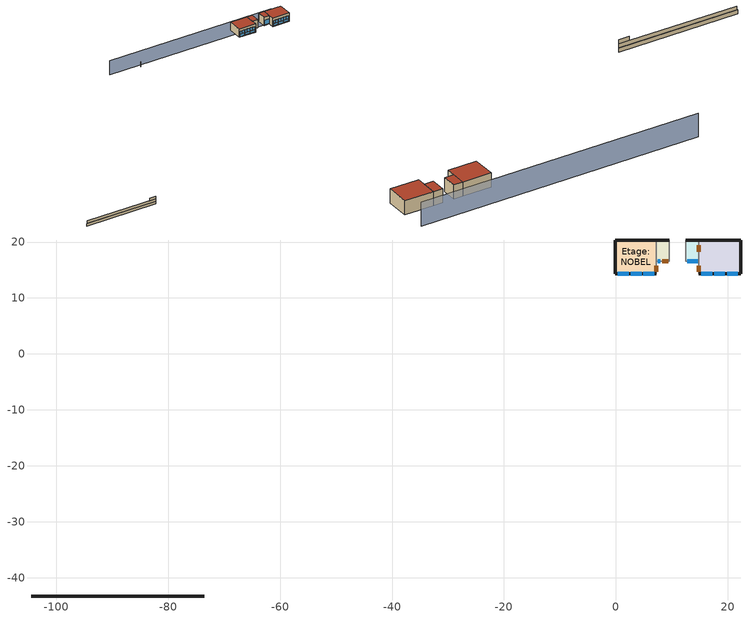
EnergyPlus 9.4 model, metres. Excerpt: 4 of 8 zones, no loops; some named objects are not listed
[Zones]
Etage:LOCALSERVEURS
 floor to RDC:HALLRDC (NR3 - Plancher - intermédiaire_Reversed_Rev): 14.88,16.6 12.53,16.6 12.53,17.96 14.88,17.96 z2.92
 floor to RDC:LOCALTECH (NR3 - Plancher - intermédiaire_Reversed_Rev): 14.88,17.96 12.53,17.96 12.53,20.36 14.88,20.36 z2.92
 wall outside (NR3 - Nord): 14.88,20.36 12.53,20.36 z2.92:6.53
 wall outside (LinearBridgingConstruction): -73.6,-43.29 -76.27,-43.29 z-15.5:-14.5
 wall to RDC:HALLRDC (NR3 - Cloisons interieures): 12.53,16.6 14.88,16.6 z2.92:6.53
 wall to RDC:HALLRDC (NR3 - Cloison interieur coupe feu): 12.53,20.36 12.53,16.6 z2.92:6.53
 wall to Etage:TURING (NR3 - Cloisons interieures): 14.88,16.6 14.88,20.36 z2.92:6.53
 window inside (NR3 - vitrage intern - 1001): 12.75,16.54 14.67,16.54 z3.33:5.2
 door inside (NR 3 - Portes): 14.88,18.3,3.1 14.88,19.45,3.1 14.88,19.45,5.24; 14.88,18.3,3.1 14.88,19.45,5.24 14.88,18.3,5.24
 roof outside (NR3 - toiture végétale): 12.53,16.6 14.88,16.6 14.88,20.36 12.53,20.36 z6.53
Etage:BUREAUETAGE
 floor to RDC:TESLA (NR3 - Plancher - intermédiaire_Reversed_Rev): 9.59,16.6 7.24,16.6 7.24,20.36 9.59,20.36 z2.92
 wall outside (NR3 - Nord): 9.59,20.36 7.24,20.36 z2.92:6.53
 wall to RDC:HALLRDC (NR3 - Cloisons interieures): 7.24,16.6 9.59,16.6 z2.92:6.53
 wall to RDC:HALLRDC (NR3 - Cloison interieur coupe feu): 9.59,16.6 9.59,20.36 z2.92:6.53
 wall to Etage:NOBEL (NR3 - Cloisons interieures): 7.24,20.36 7.24,16.6 z2.92:6.53
 window inside (NR3 - vitrage intern - 1001): 7.47,16.54 7.99,16.54 z4.13:5.2
 door inside (NR 3 - Portes_Rev): 8.28,16.6 9.43,16.6 z3.1:5.24
 roof outside (NR3 - toiture végétale): 7.24,16.6 9.59,16.6 9.59,20.36 7.24,20.36 z6.53
Etage:NOBEL
 floor to RDC:TESLA (NR3 - Plancher - intermédiaire_Reversed_Rev): 7.24,14.3 -0.07,14.3 -0.07,20.36 7.24,20.36 z2.92
 wall outside (NR3 - Nord): 7.24,20.36 -0.07,20.36 z2.92:6.53
 wall outside (NR3 - Mur EST et OUEST SUD): -0.07,20.36 -0.07,14.3 7.24,14.3 z2.92:6.53
 wall outside (LinearBridgingConstruction): -73.6,-43.29 -104.2,-43.29 z-16.6:-15.6
 wall to RDC:HALLRDC (NR3 - Cloisons interieures): 7.24,14.3 7.24,16.6 z2.92:6.53
 window (NR3 - Double vitrage feuilleté_Z-30 - 1004): 4.94,14.36 6.89,14.36 / 2.66,14.36 4.61,14.36 / 0.37,14.36 2.32,14.36 z3.14:4.06
 window (SGG PLT XN 4/16/4 - 1005): 5.96,14.36 6.89,14.36 / 4.94,14.36 5.88,14.36 / 3.67,14.36 4.61,14.36 / 2.66,14.36 3.59,14.36 / 1.39,14.36 2.32,14.36 / 0.37,14.36 1.31,14.36 z4.14:5.42
 door inside (NR 3 - Portes_Rev): 7.24,14.65 7.24,15.8 z3.1:5.24
 roof outside (NR3 - toiture végétale): -0.07,14.3 7.24,14.3 7.24,20.36 -0.07,20.36 z6.53
Etage:TURING
 floor to RDC:LUMIERE (NR3 - Plancher - intermédiaire_Reversed_Rev): 22.33,14.3 14.88,14.3 14.88,20.36 22.33,20.36 z2.92
 wall outside (NR3 - Nord): 22.33,20.36 14.88,20.36 z2.92:6.53
 wall outside (NR3 - Mur EST et OUEST SUD): 14.88,14.3 22.33,14.3 22.33,20.36 z2.92:6.53
 wall outside (LinearBridgingConstruction): -73.6,-43.29 -104.48,-43.29 z-17.7:-16.7
 wall to RDC:HALLRDC (NR3 - Cloisons interieures): 14.88,16.6 14.88,14.3 z2.92:6.53
 window (NR3 - Double vitrage feuilleté_Z-30 - 1004): 15.26,14.36 17.21,14.36 / 17.58,14.36 19.53,14.36 / 19.9,14.36 21.85,14.36 z3.14:4.06
 window (SGG PLT XN 4/16/4 - 1005): 20.91,14.36 21.85,14.36 / 19.9,14.36 20.83,14.36 / 18.59,14.36 19.53,14.36 / 17.58,14.36 18.51,14.36 / 16.28,14.36 17.21,14.36 / 15.26,14.36 16.19,14.36 z4.14:5.42
 door inside (NR 3 - Portes_Rev): 14.88,15.8 14.88,14.65 z3.1:5.24
 roof outside (NR3 - toiture végétale): 14.88,14.3 22.33,14.3 22.33,20.36 14.88,20.36 z6.53
shading: -53.06,21.68 18.94,21.68 z-0.31:5.69; -39.88,20.72 -39.88,20.52 z-0.31:1.69
[Building]
Building: North Axis {deg}=37; Terrain=Urban; Loads Convergence Tolerance Value {W}=0.04; Temperature Convergence Tolerance Value {deltaC}=0.4; Solar Distribution=FullExterior; Maximum Number of Warmup Days=25; Minimum Number of Warmup Days=6
[Site:Location]
NR3 (01-01:31-12)  (01-01:31-12): Latitude {deg}=48.9; Longitude {deg}=2.21; Time Zone {hr}=1; Elevation {m}=50
[SizingPeriod:DesignDay] Day of Month=15; Humidity Condition Type=WetBulb; Barometric Pressure {Pa}=100725.8; Rain Indicator=No; Snow Indicator=No
Name | Month | Day Type | Maximum Dry-Bulb Temperature {C} | Daily Dry-Bulb Temperature Range {deltaC} | Wetbulb or DewPoint at Maximum Dry-Bulb {C} | Wind Speed {m/s} | Wind Direction {deg} | Daylight Saving Time Indicator | Solar Model Indicator | Sky Clearness
Summer Design Day in NR3 (01-01:31-12) Juin | 6 | SummerDesignDay | 31.4 | 13.1 | 20.9 | 0 | 0 | Yes | ASHRAEClearSky | 0.98
Summer Design Day in NR3 (01-01:31-12) Juil | 7 | SummerDesignDay | 33.8 | 13.6 | 20.9 | 0 | 0 | Yes | ASHRAEClearSky | 0.98
Summer Design Day in NR3 (01-01:31-12) Aoû | 8 | SummerDesignDay | 35.9 | 14.2 | 21.6 | 0 | 0 | Yes | ASHRAEClearSky | 0.98
Summer Design Day in NR3 (01-01:31-12) Sep | 9 | SummerDesignDay | 28.8 | 12.4 | 19.1 | 0 | 0 | Yes | ASHRAEClearSky | 0.98
Winter Design Day in NR3 (01-01:31-12) | 1 | WinterDesignDay | -5.4 | 0 | -5.4 | 2.8 | 60 | No |  | 0
[Site:HeightVariation]
Wind Speed Profile Exponent=0.28; Wind Speed Profile Boundary Layer Thickness {m}=370; Air Temperature Gradient Coefficient {K/m}=0.0065
[Site:GroundTemperature:BuildingSurface]
18, 18, 18, 18, 18, 18, 18, 18, 18, 18, 18, 18
[Site:GroundTemperature:FCfactorMethod]
January Ground Temperature {C}=5.23; February Ground Temperature {C}=4.57; March Ground Temperature {C}=5.75; April Ground Temperature {C}=7.6; May Ground Temperature {C}=12.46; June Ground Temperature {C}=16.2; July Ground Temperature {C}=18.72; August Ground Temperature {C}=19.49; September Ground Temperature {C}=18.18; October Ground Temperature {C}=15.28; November Ground Temperature {C}=11.39; December Ground Temperature {C}=7.79
[Site:GroundTemperature:Shallow]
14, 14, 14, 14, 14, 14, 14, 14, 14, 14, 14, 14
[Site:GroundTemperature:Deep]
14, 14, 14, 14, 14, 14, 14, 14, 14, 14, 14, 14
[Site:GroundReflectance]
0.2, 0.2, 0.2, 0.2, 0.2, 0.2, 0.2, 0.2, 0.2, 0.2, 0.2, 0.2
[Site:GroundReflectance:SnowModifier]
2, 2
[Site:WaterMainsTemperature]
Calculation Method=Correlation; Annual Average Outdoor Air Temperature {C}=11.6; Maximum Difference In Monthly Average Outdoor Air Temperatures {deltaC}=20
[Material] Roughness=Rough
Name | Thickness {m} | Conductivity {W/m-K} | Density {kg/m3} | Specific Heat {J/kg-K} | Thermal Absorptance | Solar Absorptance | Visible Absorptance
Foam - polyurethane_.14 | 0.14 | 0.028 | 30 | 1470 | 0.9 | 0.6 | 0.6
Oriented strand board (OSB)_.012 | 0.012 | 0.13 | 650 | 1700 | 0.9 | 0.6 | 0.6
NR3 - NOVOPHEN Particleboard_.019 | 0.019 | 0.14 | 670 | 1700 | 0.9 | 0.6 | 0.6
NR3 - Couvertur en acier_.001 | 0.001 | 50 | 7800 | 450 | 0.3 | 0.3 | 0.3
NR3 - Plaque de plâtre_.013 | 0.013 | 0.25 | 800 | 1000 | 0.9 | 0.7 | 0.7
Wood derivatives - plywood - 700 kg/m3_.003 | 0.003 | 0.15 | 700 | 1420 | 0.9 | 0.6 | 0.6
Wood derivatives - wood particle panels_.034 | 0.034 | 0.12 | 500 | 1880 | 0.9 | 0.6 | 0.6
GR 32 ISOVER_.14 | 0.14 | 0.032 | 28 | 1470 | 0.9 | 0.7 | 0.7
Soil - earth common_.07 | 0.07 | 1.28 | 1460 | 880 | 0.9 | 0.6 | 0.6
NR3 - Membrane PVC Armé_.0014 | 0.0014 | 0.06 | 1090 | 1000 | 0.9 | 0.7 | 0.7
NR3 - Lambourde bois_.06 | 0.06 | 0.12 | 500 | 1600 | 0.9 | 0.7 | 0.7
[Material:NoMass] Roughness=Rough
Name | Thermal Resistance {m2-K/W} | Thermal Absorptance | Solar Absorptance | Visible Absorptance
LinearBridgingLayer | 0.6267 | 0.01 | 0.01 | 0.01
4_RVAL_5 | 0.04 | 0.9 | 0.7 | 0.7
5_RVAL_3; 9_RVAL_2 | 1.35 | 0.9 | 0.7 | 0.7
11_RVAL_1 | 2.5441 | 0.9 | 0.7 | 0.7
21_RVAL_4; 21_RVAL_6 | 4.55 | 0.9 | 0.7 | 0.7
21_RVAL_7 | 6.85 | 0.9 | 0.7 | 0.7
[Material:RoofVegetation]
NR3 - Vegetation_.15: Height of Plants {m}=0.1; Leaf Area Index=2.7; Leaf Reflectivity=0.22; Leaf Emissivity=0.95; Minimum Stomatal Resistance {s/m}=100; Roughness=Rough; Thickness {m}=0.15; Conductivity of Dry Soil {W/m-K}=0.337; Density of Dry Soil {kg/m3}=1300; Specific Heat of Dry Soil {J/kg-K}=1046; Thermal Absorptance=0.9; Solar Absorptance=0.7; Visible Absorptance=0.7; Saturation Volumetric Moisture Content of the Soil Layer=0.5; Residual Volumetric Moisture Content of the Soil Layer=0.01; Initial Volumetric Moisture Content of the Soil Layer=0.15; Moisture Diffusion Calculation Method=Simple
[WindowMaterial:Glazing] Optical Data Type=Spectral; Infrared Transmittance at Normal Incidence=0; Dirt Correction Factor for Solar and Visible Transmittance=1
Name | Window Glass Spectral Data Set | Thickness {m} | Front Side Infrared Hemispherical Emissivity | Back Side Infrared Hemispherical Emissivity | Conductivity {W/m-K}
1225 | Guardian Clear laminate (4mm+.060"PVB+4mm) <C_Lam44.2.grd> | 0.0091948 | 0.84 | 0.84 | 0.6196
7776 | Saint-Gobain Glass SGG PLANICLEAR 4mm <PLANICLEAR 4mm.SGG> | 0.004 | 0.84 | 0.84 | 1
7968 | Saint-Gobain Glass SGG PLANITHERM XN 4mm <PLANITHERM XN 4mm.SGG> | 0.004 | 0.05 | 0.84 | 1
7985 | Saint-Gobain Glass SGG VISION-LITE 44.2mm <VISION-LITE 44.2mm.SGG> | 0.00876 | 0.846 | 0.846 | 0.756
[WindowMaterial:Gas]
1021: Gas Type=Argon; Thickness {m}=0.016
[WindowMaterial:Blind]
20001: Slat Orientation=Horizontal; Slat Width {m}=0.025; Slat Separation {m}=0.01875; Slat Thickness {m}=0.001; Slat Angle {deg}=45; Slat Conductivity {W/m-K}=0.9; Slat Beam Solar Transmittance=0; Front Side Slat Beam Solar Reflectance=0.8; Back Side Slat Beam Solar Reflectance=0.8; Slat Diffuse Solar Transmittance=0; Front Side Slat Diffuse Solar Reflectance=0.8; Back Side Slat Diffuse Solar Reflectance=0.8; Slat Beam Visible Transmittance=0; Front Side Slat Beam Visible Reflectance=0.8; Back Side Slat Beam Visible Reflectance=0.8; Slat Diffuse Visible Transmittance=0; Front Side Slat Diffuse Visible Reflectance=0.8; Back Side Slat Diffuse Visible Reflectance=0.8; Slat Infrared Hemispherical Transmittance=0; Front Side Slat Infrared Hemispherical Emissivity=0.9; Back Side Slat Infrared Hemispherical Emissivity=0.9; Blind to Glass Distance {m}=0.015; Blind Top Opening Multiplier=0.5; Blind Bottom Opening Multiplier=0.5; Blind Left Side Opening Multiplier=0.5; Blind Right Side Opening Multiplier=0.5; Minimum Slat Angle {deg}=0; Maximum Slat Angle {deg}=180
[MaterialProperty:GlazingSpectralData]
Guardian Clear laminate (4mm+.060"PVB+4mm) <C_Lam44.2.grd>: Wavelength 1 {micron}=0.3; Transmittance 1=0; Front Reflectance 1=0.053; Back Reflectance 1=0.047; Wavelength 2 {micron}=0.305; Transmittance 2=0; Front Reflectance 2=0.053; Back Reflectance 2=0.046; Wavelength 3 {micron}=0.31; Transmittance 3=0; Front Reflectance 3=0.053; Back Reflectance 3=0.046; Wavelength 4 {micron}=0.315; Transmittance 4=0; Front Reflectance 4=0.053; Back Reflectance 4=0.046; Wavelength 5 {micron}=0.32; Transmittance 5=0; Front Reflectance 5=0.052; Back Reflectance 5=0.046; N21=0.325; N22=0; N23=0.052; N24=0.046; N25=0.33; N26=0; N27=0.052; N28=0.046; N29=0.335; N30=0; N31=0.052; N32=0.046; N33=0.34; N34=0; N35=0.052; N36=0.045; N37=0.345; N38=0; N39=0.051; N40=0.045; N41=0.35; N42=0; N43=0.051; N44=0.045; N45=0.355; N46=0; N47=0.051; N48=0.045; N49=0.36; N50=0; N51=0.051; N52=0.045; N53=0.365; N54=0; N55=0.051; N56=0.045; N57=0.37; N58=0; N59=0.051; N60=0.045; N61=0.375; N62=0; N63=0.05; N64=0.045; N65=0.38; N66=0; N67=0.05; N68=0.044; N69=0.385; N70=0.002; N71=0.05; N72=0.044; N73=0.39; N74=0.04; N75=0.05; N76=0.044; N77=0.395; N78=0.196; N79=0.052; N80=0.046; N81=0.4; N82=0.408; N83=0.058; N84=0.053; N85=0.405; N86=0.607; N87=0.067; N88=0.064; N89=0.41; N90=0.737; N91=0.076; N92=0.074; N93=0.415; N94=0.803; N95=0.08; N96=0.079; N97=0.42; N98=0.834; N99=0.082; N100=0.081; N101=0.425; N102=0.848; N103=0.083; N104=0.083; N105=0.43; N106=0.854; N107=0.084; N108=0.083; N109=0.435; N110=0.857; N111=0.084; N112=0.083; N113=0.44; N114=0.859; N115=0.084; N116=0.083; N117=0.445; N118=0.863; N119=0.084; N120=0.083; N121=0.45; N122=0.867; N123=0.084; N124=0.084; N125=0.455; N126=0.872; N127=0.084; N128=0.084; N129=0.46; N130=0.876; N131=0.084; N132=0.084; N133=0.465; N134=0.878; N135=0.085; N136=0.084; N137=0.47; N138=0.881; N139=0.085; N140=0.084; N141=0.475; N142=0.882; N143=0.085; N144=0.084; N145=0.48; N146=0.883; N147=0.085; N148=0.084; N149=0.485; N150=0.884; N151=0.085; N152=0.084; N153=0.49; N154=0.885; N155=0.085; N156=0.084; N157=0.495; N158=0.886; N159=0.084; N160=0.084; N161=0.5; N162=0.887; N163=0.084; N164=0.084; N165=0.505; N166=0.888; N167=0.084; N168=0.084; N169=0.51; N170=0.889; N171=0.084; N172=0.084; N173=0.515; N174=0.889; N175=0.084; N176=0.084; N177=0.52; N178=0.889; N179=0.084; N180=0.084; N181=0.525; N182=0.889; N183=0.084; N184=0.084; N185=0.53; N186=0.889; N187=0.084; N188=0.084; N189=0.535; N190=0.889; N191=0.084; N192=0.083; N193=0.54; N194=0.888; N195=0.084; N196=0.083; N197=0.545; N198=0.887; N199=0.083; N200=0.083; N201=0.55; N202=0.887; N203=0.083; N204=0.083; N205=0.555; N206=0.885; N207=0.083; N208=0.083; N209=0.56; N210=0.884; N211=0.083; N212=0.083; N213=0.565; N214=0.883; N215=0.083; N216=0.082; N217=0.57; N218=0.882; N219=0.083; N220=0.082; N221=0.575; N222=0.88; N223=0.082; N224=0.082; N225=0.58; N226=0.878; N227=0.082; N228=0.082; N229=0.585; N230=0.876; N231=0.082; N232=0.081; N233=0.59; N234=0.874; N235=0.082; N236=0.081; N237=0.595; N238=0.872; N239=0.081; N240=0.081; N241=0.6; N242=0.87; N243=0.081; N244=0.081; N245=0.605; N246=0.867; N247=0.081; N248=0.08; N249=0.61; N250=0.865; N251=0.081; N252=0.08; N253=0.615; N254=0.862; N255=0.08; N256=0.08; N257=0.62; N258=0.86; N259=0.08; N260=0.08; N261=0.625; N262=0.857; N263=0.08; N264=0.079; N265=0.63; N266=0.854; N267=0.08; N268=0.079; N269=0.635; N270=0.851; N271=0.079; N272=0.079; N273=0.64; N274=0.848; N275=0.079; N276=0.078; N277=0.645; N278=0.845; N279=0.079; N280=0.078; N281=0.65; N282=0.842; N283=0.078; N284=0.078; N285=0.655; N286=0.839; N287=0.078; N288=0.077; N289=0.66; N290=0.836; N291=0.078; N292=0.077; N293=0.665; N294=0.833; N295=0.078; N296=0.077; N297=0.67; N298=0.83; N299=0.077; N300=0.076; N301=0.675; N302=0.826; N303=0.077; N304=0.076; N305=0.68; N306=0.823; N307=0.077; N308=0.076; N309=0.685; N310=0.82; N311=0.076; N312=0.076; N313=0.69; N314=0.816; N315=0.076; N316=0.075; N317=0.695; N318=0.812; N319=0.076; N320=0.075; N321=0.7; N322=0.809; N323=0.075; N324=0.074; N325=0.705; N326=0.805; N327=0.075; N328=0.074; N329=0.71; N330=0.801; N331=0.075; N332=0.074; N333=0.715; N334=0.797; N335=0.075; N336=0.073; N337=0.72; N338=0.794; N339=0.074; N340=0.073; N341=0.725; N342=0.79; N343=0.074; N344=0.073; N345=0.73; N346=0.786; N347=0.074; N348=0.072; N349=0.735; N350=0.783; N351=0.073; N352=0.072; N353=0.74; N354=0.778; N355=0.073; N356=0.072; N357=0.745; N358=0.774; N359=0.073; N360=0.071; N361=0.75; N362=0.771; N363=0.072; N364=0.071; N365=0.755; N366=0.767; N367=0.072; N368=0.071; N369=0.76; N370=0.763; N371=0.072; N372=0.07; N373=0.765; N374=0.76; N375=0.072; N376=0.07; N377=0.77; N378=0.757; N379=0.071; N380=0.07; N381=0.775; N382=0.753; N383=0.071; N384=0.07; N385=0.78; N386=0.749; N387=0.071; N388=0.069; N389=0.785; N390=0.746; N391=0.07; N392=0.069; N393=0.79; N394=0.743; N395=0.07; N396=0.069; N397=0.795; N398=0.74; N399=0.07; N400=0.069; N401=0.8; N402=0.736; N403=0.07; N404=0.068; N405=0.805; N406=0.733; N407=0.07; N408=0.068; N409=0.81; N410=0.73; N411=0.069; N412=0.068; N413=0.815; N414=0.726; N415=0.069; N416=0.067; N417=0.82; N418=0.722; N419=0.069; N420=0.067; N421=0.825; N422=0.719; N423=0.069; N424=0.067; N425=0.83; N426=0.717; N427=0.068; N428=0.067; N429=0.835; N430=0.714; N431=0.068; N432=0.066; N433=0.84; N434=0.711; N435=0.068; N436=0.066; N437=0.845; N438=0.709; N439=0.068; N440=0.066; N441=0.85; N442=0.706; N443=0.068; N444=0.066; N445=0.855; N446=0.704; N447=0.067; N448=0.066; N449=0.86; N450=0.703; N451=0.067; N452=0.066; N453=0.865; N454=0.701; N455=0.067; N456=0.065; N457=0.87; N458=0.699; N459=0.067; N460=0.065; N461=0.875; N462=0.696; N463=0.067; N464=0.065; N465=0.88; N466=0.694; N467=0.067; N468=0.065; N469=0.885; N470=0.692; N471=0.066; N472=0.065; N473=0.89; N474=0.689; N475=0.066; N476=0.064; N477=0.895; N478=0.686; N479=0.066; N480=0.064; N481=0.9; N482=0.683; N483=0.066; N484=0.064; N485=0.905; N486=0.68; N487=0.066; N488=0.064; N489=0.91; N490=0.676; N491=0.065; N492=0.063; N493=0.915; N494=0.673; N495=0.065; N496=0.063; N497=0.92; N498=0.673; N499=0.065; N500=0.063; N501=0.925; N502=0.673; N503=0.065; N504=0.063; N505=0.93; N506=0.674; N507=0.065; N508=0.063; N509=0.935; N510=0.674; N511=0.065; N512=0.063; N513=0.94; N514=0.673; N515=0.065; N516=0.063; N517=0.945; N518=0.673; N519=0.065; N520=0.063; N521=0.95; N522=0.672; N523=0.065; N524=0.063; N525=0.955; N526=0.671; N527=0.065; N528=0.063; N529=0.96; N530=0.67; N531=0.065; N532=0.063; N533=0.965; N534=0.669; N535=0.065; N536=0.063; N537=0.97; N538=0.668; N539=0.065; N540=0.063; N541=0.975; N542=0.667; N543=0.065; N544=0.063; N545=0.98; N546=0.665; N547=0.064; N548=0.063; N549=0.985; N550=0.664; N551=0.064; N552=0.062; N553=0.99; N554=0.663; N555=0.064; N556=0.062; N557=0.995; N558=0.662; N559=0.064; N560=0.062; N561=1; N562=0.662; N563=0.064; N564=0.062; N565=1.005; N566=0.661; N567=0.064; N568=0.062; N569=1.01; N570=0.66; N571=0.064; N572=0.062; N573=1.015; N574=0.66; N575=0.064; N576=0.062; N577=1.02; N578=0.659; N579=0.064; N580=0.062; N581=1.025; N582=0.659; N583=0.064; N584=0.062; N585=1.03; N586=0.659; N587=0.064; N588=0.062; N589=1.035; N590=0.659; N591=0.064; N592=0.062; N593=1.04; N594=0.659; N595=0.064; N596=0.062; N597=1.045; N598=0.659; N599=0.064; N600=0.062; N601=1.05; N602=0.659; N603=0.064; N604=0.062; N605=1.055; N606=0.659; N607=0.064; N608=0.062; N609=1.06; N610=0.659; N611=0.064; N612=0.062; N613=1.065; N614=0.659; N615=0.064; N616=0.062; N617=1.07; N618=0.659; N619=0.064; N620=0.062; N621=1.075; N622=0.659; N623=0.064; N624=0.062; N625=1.08; N626=0.659; N627=0.064; N628=0.062; N629=1.085; N630=0.66; N631=0.064; N632=0.062; N633=1.09; N634=0.66; N635=0.064; N636=0.062; N637=1.095; N638=0.66; N639=0.064; N640=0.062; N641=1.1; N642=0.66; N643=0.064; N644=0.062; N645=1.105; N646=0.661; N647=0.064; N648=0.062; N649=1.11; N650=0.661; N651=0.064; N652=0.062; N653=1.115; N654=0.661; N655=0.064; N656=0.062; N657=1.12; N658=0.661; N659=0.064; N660=0.062; N661=1.125; N662=0.66; N663=0.064; N664=0.062; N665=1.13; N666=0.659; N667=0.064; N668=0.062; N669=1.135; N670=0.656; N671=0.063; N672=0.061; N673=1.14; N674=0.653; N675=0.063; N676=0.061; N677=1.145; N678=0.646; N679=0.063; N680=0.061; N681=1.15; N682=0.638; N683=0.062; N684=0.06; N685=1.155; N686=0.635; N687=0.062; N688=0.06; N689=1.16; N690=0.632; N691=0.062; N692=0.06; N693=1.165; N694=0.625; N695=0.062; N696=0.059; N697=1.17; N698=0.615; N699=0.061; N700=0.059; N701=1.175; N702=0.603; N703=0.06; N704=0.058; N705=1.18; N706=0.588; N707=0.059; N708=0.057; N709=1.185; N710=0.566; N711=0.058; N712=0.056; N713=1.19; N714=0.546; N715=0.057; N716=0.055; N717=1.195; N718=0.544; N719=0.057; N720=0.055; N721=1.2; N722=0.554; N723=0.058; N724=0.055; N725=1.205; N726=0.565; N727=0.058; N728=0.056; N729=1.21; N730=0.58; N731=0.059; N732=0.057; N733=1.215; N734=0.595; N735=0.06; N736=0.058; N737=1.22; N738=0.607; N739=0.06; N740=0.058; N741=1.225; N742=0.616; N743=0.061; N744=0.059; N745=1.23; N746=0.623; N747=0.061; N748=0.059; N749=1.235; N750=0.628; N751=0.061; N752=0.059; N753=1.24; N754=0.633; N755=0.062; N756=0.06; N757=1.245; N758=0.636; N759=0.062; N760=0.06; N761=1.25; N762=0.64; N763=0.062; N764=0.06; N765=1.255; N766=0.643; N767=0.062; N768=0.06; N769=1.26; N770=0.646; N771=0.062; N772=0.06; N773=1.265; N774=0.649; N775=0.063; N776=0.061; N777=1.27; N778=0.652; N779=0.063; N780=0.061; N781=1.275; N782=0.656; N783=0.063; N784=0.061; N785=1.28; N786=0.66; N787=0.063; N788=0.061; N789=1.285; N790=0.664; N791=0.063; N792=0.062; N793=1.29; N794=0.668; N795=0.064; N796=0.062; N797=1.295; N798=0.671; N799=0.064; N800=0.062; N801=1.3; N802=0.673; N803=0.064; N804=0.062; N805=1.305; N806=0.676; N807=0.064; N808=0.062; N809=1.31; N810=0.678; N811=0.064; N812=0.062; N813=1.315; N814=0.679; N815=0.064; N816=0.062; N817=1.32; N818=0.681; N819=0.064; N820=0.063; N821=1.325; N822=0.682; N823=0.064; N824=0.063; N825=1.33; N826=0.683; N827=0.064; N828=0.063; N829=1.335; N830=0.683; N831=0.064; N832=0.063; N833=1.34; N834=0.683; N835=0.064; N836=0.063; N837=1.345; N838=0.68; N839=0.064; N840=0.062; N841=1.35; N842=0.676; N843=0.064; N844=0.062; N845=1.355; N846=0.668; N847=0.063; N848=0.062; N849=1.36; N850=0.66; N851=0.063; N852=0.061; N853=1.365; N854=0.654; N855=0.063; N856=0.061; N857=1.37; N858=0.641; N859=0.062; N860=0.06; N861=1.375; N862=0.626; N863=0.061; N864=0.059; N865=1.38; N866=0.617; N867=0.06; N868=0.058; N869=1.385; N870=0.613; N871=0.06; N872=0.058; N873=1.39; N874=0.607; N875=0.06; N876=0.058; N877=1.395; N878=0.606; N879=0.06; N880=0.058; N881=1.4; N882=0.606; N883=0.06; N884=0.058; N885=1.405; N886=0.596; N887=0.059; N888=0.057; N889=1.41; N890=0.582; N891=0.058; N892=0.056; N893=1.415; N894=0.578; N895=0.058; N896=0.056; N897=1.42; N898=0.575; N899=0.058; N900=0.056; N901=1.425; N902=0.566; N903=0.058; N904=0.055; N905=1.43; N906=0.56; N907=0.057; N908=0.055; N909=1.435; N910=0.557; N911=0.057; N912=0.055; N913=1.44; N914=0.555; N915=0.057; N916=0.055; N917=1.445; N918=0.555; N919=0.057; N920=0.055; N921=1.45; N922=0.557; N923=0.057; N924=0.055; N925=1.455; N926=0.563; N927=0.057; N928=0.055; N929=1.46; N930=0.571; N931=0.058; N932=0.056; N933=1.465; N934=0.581; N935=0.058; N936=0.056; N937=1.47; N938=0.592; N939=0.059; N940=0.057; N941=1.475; N942=0.602; N943=0.059; N944=0.057; N945=1.48; N946=0.612; N947=0.06; N948=0.058; N949=1.485; N950=0.621; N951=0.06; N952=0.058; N953=1.49; N954=0.63; N955=0.061; N956=0.059; N957=1.495; N958=0.637; N959=0.061; N960=0.059; N961=1.5; N962=0.645; N963=0.062; N964=0.06; N965=1.505; N966=0.652; N967=0.062; N968=0.06; N969=1.51; N970=0.659; N971=0.062; N972=0.061; N973=1.515; N974=0.664; N975=0.063; N976=0.061; N977=1.52; N978=0.669; N979=0.063; N980=0.061; N981=1.525; N982=0.673; N983=0.063; N984=0.062; N985=1.53; N986=0.676; N987=0.063; N988=0.062; N989=1.535; N990=0.678; N991=0.063; N992=0.062; N993=1.54; N994=0.679; N995=0.063; N996=0.062; N997=1.545; N998=0.679; N999=0.063; N1000=0.062; N1001=1.55; N1002=0.679; N1003=0.063; N1004=0.062; N1005=1.555; N1006=0.679; N1007=0.063; N1008=0.062; N1009=1.56; N1010=0.68; N1011=0.063; N1012=0.062; N1013=1.565; N1014=0.682; N1015=0.064; N1016=0.062; N1017=1.57; N1018=0.685; N1019=0.064; N1020=0.062; N1021=1.575; N1022=0.688; N1023=0.064; N1024=0.062; N1025=1.58; N1026=0.692; N1027=0.064; N1028=0.063; N1029=1.585; N1030=0.695; N1031=0.064; N1032=0.063; N1033=1.59; N1034=0.698; N1035=0.064; N1036=0.063; N1037=1.595; N1038=0.701; N1039=0.065; N1040=0.063; N1041=1.6; N1042=0.703; N1043=0.065; N1044=0.063; N1045=1.605; N1046=0.705; N1047=0.065; N1048=0.063; N1049=1.61; N1050=0.707; N1051=0.065; N1052=0.064; N1053=1.615; N1054=0.708; N1055=0.065; N1056=0.064; N1057=1.62; N1058=0.708; N1059=0.065; N1060=0.064; N1061=1.625; N1062=0.708; N1063=0.065; N1064=0.064; N1065=1.63; N1066=0.707; N1067=0.065; N1068=0.063; N1069=1.635; N1070=0.708; N1071=0.065; N1072=0.064; N1073=1.64; N1074=0.708; N1075=0.065; N1076=0.064; N1077=1.645; N1078=0.708; N1079=0.065; N1080=0.064; N1081=1.65; N1082=0.707; N1083=0.065; N1084=0.063; N1085=1.655; N1086=0.705; N1087=0.065; N1088=0.063; N1089=1.66; N1090=0.7; N1091=0.064; N1092=0.063; N1093=1.665; N1094=0.691; N1095=0.064; N1096=0.062; N1097=1.67; N1098=0.677; N1099=0.063; N1100=0.061; N1101=1.675; N1102=0.654; N1103=0.062; N1104=0.06; N1105=1.68; N1106=0.614; N1107=0.059; N1108=0.058; N1109=1.685; N1110=0.544; N1111=0.056; N1112=0.054; N1113=1.69; N1114=0.457; N1115=0.052; N1116=0.05; N1117=1.695; N1118=0.381; N1119=0.049; N1120=0.047; N1121=1.7; N1122=0.315; N1123=0.047; N1124=0.044; N1125=1.705; N1126=0.275; N1127=0.046; N1128=0.043; N1129=1.71; N1130=0.278; N1131=0.046; N1132=0.043; N1133=1.715; N1134=0.289; N1135=0.047; N1136=0.044; N1137=1.72; N1138=0.299; N1139=0.047; N1140=0.044; N1141=1.725; N1142=0.317; N1143=0.047; N1144=0.044; N1145=1.73; N1146=0.329; N1147=0.048; N1148=0.045; N1149=1.735; N1150=0.323; N1151=0.047; N1152=0.045; N1153=1.74; N1154=0.308; N1155=0.047; N1156=0.044; N1157=1.745; N1158=0.295; N1159=0.047; N1160=0.044; N1161=1.75; N1162=0.293; N1163=0.047; N1164=0.044; N1165=1.755; N1166=0.309; N1167=0.047; N1168=0.044; N1169=1.76; N1170=0.338; N1171=0.048; N1172=0.045; N1173=1.765; N1174=0.369; N1175=0.049; N1176=0.046; N1177=1.77; N1178=0.397; N1179=0.05; N1180=0.047; N1181=1.775; N1182=0.423; N1183=0.051; N1184=0.048; N1185=1.78; N1186=0.442; N1187=0.051; N1188=0.049; N1189=1.785; N1190=0.453; N1191=0.052; N1192=0.049; N1193=1.79; N1194=0.459; N1195=0.052; N1196=0.05; N1197=1.795; N1198=0.464; N1199=0.052; N1200=0.05; N1201=1.8; N1202=0.469; N1203=0.052; N1204=0.05; N1205=1.805; N1206=0.471; N1207=0.052; N1208=0.05; N1209=1.81; N1210=0.47; N1211=0.052; N1212=0.05; N1213=1.815; N1214=0.469; N1215=0.052; N1216=0.05; N1217=1.82; N1218=0.468; N1219=0.052; N1220=0.05; N1221=1.825; N1222=0.47; N1223=0.052; N1224=0.05; N1225=1.83; N1226=0.475; N1227=0.052; N1228=0.05; N1229=1.835; N1230=0.482; N1231=0.053; N1232=0.05; N1233=1.84; N1234=0.491; N1235=0.053; N1236=0.051; N1237=1.845; N1238=0.502; N1239=0.054; N1240=0.051; N1241=1.85; N1242=0.514; N1243=0.054; N1244=0.052; N1245=1.855; N1246=0.526; N1247=0.055; N1248=0.052; N1249=1.86; N1250=0.535; N1251=0.055; N1252=0.053; N1253=1.865; N1254=0.542; N1255=0.055; N1256=0.053; N1257=1.87; N1258=0.547; N1259=0.055; N1260=0.053; N1261=1.875; N1262=0.548; N1263=0.056; N1264=0.054; N1265=1.88; N1266=0.546; N1267=0.055; N1268=0.053; N1269=1.885; N1270=0.538; N1271=0.055; N1272=0.053; N1273=1.89; N1274=0.526; N1275=0.054; N1276=0.052; N1277=1.895; N1278=0.514; N1279=0.054; N1280=0.052; N1281=1.9; N1282=0.503; N1283=0.053; N1284=0.051; N1285=1.905; N1286=0.492; N1287=0.053; N1288=0.051; N1289=1.91; N1290=0.482; N1291=0.053; N1292=0.05; N1293=1.915; N1294=0.474; N1295=0.052; N1296=0.05; N1297=1.92; N1298=0.47; N1299=0.052; N1300=0.05; N1301=1.925; N1302=0.468; N1303=0.052; N1304=0.05; N1305=1.93; N1306=0.468; N1307=0.052; N1308=0.05; N1309=1.935; N1310=0.469; N1311=0.052; N1312=0.05; N1313=1.94; N1314=0.472; N1315=0.052; N1316=0.05; N1317=1.945; N1318=0.478; N1319=0.052; N1320=0.05; N1321=1.95; N1322=0.487; N1323=0.053; N1324=0.05; N1325=1.955; N1326=0.497; N1327=0.053; N1328=0.051; N1329=1.96; N1330=0.505; N1331=0.053; N1332=0.051; N1333=1.965; N1334=0.512; N1335=0.054; N1336=0.052; N1337=1.97; N1338=0.518; N1339=0.054; N1340=0.052; N1341=1.975; N1342=0.522; N1343=0.054; N1344=0.052; N1345=1.98; N1346=0.526; N1347=0.054; N1348=0.052; N1349=1.985; N1350=0.528; N1351=0.054; N1352=0.052; N1353=1.99; N1354=0.529; N1355=0.054; N1356=0.052; N1357=1.995; N1358=0.527; N1359=0.054; N1360=0.052; N1361=2; N1362=0.522; N1363=0.054; N1364=0.052; N1365=2.005; N1366=0.512; N1367=0.054; N1368=0.051; N1369=2.01; N1370=0.497; N1371=0.053; N1372=0.051; N1373=2.015; N1374=0.481; N1375=0.052; N1376=0.05; N1377=2.02; N1378=0.465; N1379=0.052; N1380=0.049; N1381=2.025; N1382=0.451; N1383=0.051; N1384=0.049; N1385=2.03; N1386=0.438; N1387=0.05; N1388=0.048; N1389=2.035; N1390=0.425; N1391=0.05; N1392=0.048; N1393=2.04; N1394=0.414; N1395=0.05; N1396=0.047; N1397=2.045; N1398=0.402; N1399=0.049; N1400=0.047; N1401=2.05; N1402=0.391; N1403=0.049; N1404=0.046; N1405=2.055; N1406=0.378; N1407=0.048; N1408=0.046; N1409=2.06; N1410=0.367; N1411=0.048; N1412=0.045; N1413=2.065; N1414=0.357; N1415=0.048; N1416=0.045; N1417=2.07; N1418=0.352; N1419=0.048; N1420=0.045; N1421=2.075; N1422=0.351; N1423=0.047; N1424=0.045; N1425=2.08; N1426=0.352; N1427=0.047; N1428=0.045; N1429=2.085; N1430=0.356; N1431=0.048; N1432=0.045; N1433=2.09; N1434=0.361; N1435=0.048; N1436=0.045; N1437=2.095; N1438=0.368; N1439=0.048; N1440=0.045; N1441=2.1; N1442=0.375; N1443=0.048; N1444=0.046; N1445=2.105; N1446=0.382; N1447=0.048; N1448=0.046; N1449=2.11; N1450=0.389; N1451=0.049; N1452=0.046; N1453=2.115; N1454=0.395; N1455=0.049; N1456=0.046; N1457=2.12; N1458=0.399; N1459=0.049; N1460=0.047; N1461=2.125; N1462=0.402; N1463=0.049; N1464=0.047; N1465=2.13; N1466=0.403; N1467=0.049; N1468=0.047; N1469=2.135; N1470=0.405; N1471=0.049; N1472=0.047; N1473=2.14; N1474=0.407; N1475=0.049; N1476=0.047; N1477=2.145; N1478=0.409; N1479=0.049; N1480=0.047; N1481=2.15; N1482=0.411; N1483=0.049; N1484=0.047; N1485=2.155; N1486=0.413; N1487=0.049; N1488=0.047; N1489=2.16; N1490=0.415; N1491=0.049; N1492=0.047; N1493=2.165; N1494=0.417; N1495=0.049; N1496=0.047; N1497=2.17; N1498=0.417; N1499=0.049; N1500=0.047; N1501=2.175; N1502=0.417; N1503=0.049; N1504=0.047; N1505=2.18; N1506=0.415; N1507=0.049; N1508=0.047; N1509=2.185; N1510=0.413; N1511=0.049; N1512=0.047; N1513=2.19; N1514=0.409; N1515=0.049; N1516=0.047; N1517=2.195; N1518=0.404; N1519=0.049; N1520=0.047; N1521=2.2; N1522=0.399; N1523=0.049; N1524=0.046; N1525=2.205; N1526=0.393; N1527=0.048; N1528=0.046; N1529=2.21; N1530=0.387; N1531=0.048; N1532=0.046; N1533=2.215; N1534=0.379; N1535=0.048; N1536=0.046; N1537=2.22; N1538=0.37; N1539=0.048; N1540=0.045; N1541=2.225; N1542=0.358; N1543=0.047; N1544=0.045; N1545=2.23; N1546=0.342; N1547=0.047; N1548=0.044; N1549=2.235; N1550=0.321; N1551=0.046; N1552=0.044; N1553=2.24; N1554=0.292; N1555=0.045; N1556=0.043; N1557=2.245; N1558=0.244; N1559=0.044; N1560=0.042; N1561=2.25; N1562=0.194; N1563=0.043; N1564=0.041; N1565=2.255; N1566=0.141; N1567=0.043; N1568=0.04; N1569=2.26; N1570=0.095; N1571=0.042; N1572=0.039; N1573=2.265; N1574=0.059; N1575=0.042; N1576=0.039; N1577=2.27; N1578=0.036; N1579=0.042; N1580=0.039; N1581=2.275; N1582=0.022; N1583=0.042; N1584=0.039; N1585=2.28; N1586=0.014; N1587=0.042; N1588=0.039; N1589=2.285; N1590=0.008; N1591=0.042; N1592=0.039; N1593=2.29; N1594=0.005; N1595=0.042; N1596=0.039; N1597=2.295; N1598=0.003; N1599=0.042; N1600=0.039; N1601=2.3; N1602=0.002; N1603=0.042; N1604=0.039; N1605=2.305; N1606=0.002; N1607=0.042; N1608=0.039; N1609=2.31; N1610=0.002; N1611=0.042; N1612=0.039; N1613=2.315; N1614=0.003; N1615=0.042; N1616=0.039; N1617=2.32; N1618=0.005; N1619=0.042; N1620=0.039; N1621=2.325; N1622=0.006; N1623=0.042; N1624=0.039; N1625=2.33; N1626=0.007; N1627=0.042; N1628=0.039; N1629=2.335; N1630=0.007; N1631=0.042; N1632=0.039; N1633=2.34; N1634=0.007; N1635=0.042; N1636=0.039; N1637=2.345; N1638=0.008; N1639=0.042; N1640=0.039; N1641=2.35; N1642=0.008; N1643=0.042; N1644=0.039; N1645=2.355; N1646=0.009; N1647=0.042; N1648=0.039; N1649=2.36; N1650=0.01; N1651=0.042; N1652=0.039; N1653=2.365; N1654=0.011; N1655=0.042; N1656=0.039; N1657=2.37; N1658=0.011; N1659=0.042; N1660=0.039; N1661=2.375; N1662=0.011; N1663=0.042; N1664=0.039; N1665=2.38; N1666=0.011; N1667=0.042; N1668=0.039; N1669=2.385; N1670=0.011; N1671=0.042; N1672=0.039; N1673=2.39; N1674=0.012; N1675=0.042; N1676=0.039; N1677=2.395; N1678=0.013; N1679=0.042; N1680=0.039; N1681=2.4; N1682=0.014; N1683=0.042; N1684=0.039; N1685=2.405; N1686=0.015; N1687=0.042; N1688=0.039; N1689=2.41; N1690=0.016; N1691=0.042; N1692=0.039; N1693=2.415; N1694=0.016; N1695=0.041; N1696=0.039; N1697=2.42; N1698=0.015; N1699=0.041; N1700=0.039; N1701=2.425; N1702=0.013; N1703=0.041; N1704=0.039; N1705=2.43; N1706=0.012; N1707=0.041; N1708=0.039; N1709=2.435; N1710=0.01; N1711=0.041; N1712=0.039; N1713=2.44; N1714=0.009; N1715=0.041; N1716=0.039; N1717=2.445; N1718=0.008; N1719=0.041; N1720=0.039; N1721=2.45; N1722=0.007; N1723=0.041; N1724=0.039; N1725=2.455; N1726=0.006; N1727=0.041; N1728=0.039; N1729=2.46; N1730=0.006; N1731=0.041; N1732=0.039; N1733=2.465; N1734=0.006; N1735=0.041; N1736=0.039; N1737=2.47; N1738=0.006; N1739=0.041; N1740=0.039; N1741=2.475; N1742=0.007; N1743=0.041; N1744=0.039; N1745=2.48; N1746=0.007; N1747=0.041; N1748=0.039; N1749=2.485; N1750=0.008; N1751=0.041; N1752=0.039; N1753=2.49; N1754=0.009; N1755=0.041; N1756=0.039; N1757=2.495; N1758=0.01; N1759=0.041; N1760=0.039; N1761=2.5; N1762=0.01; N1763=0.041; N1764=0.039
[Construction]
LinearBridgingConstruction: LinearBridgingLayer
NR3 - Plancher - intermédiaire_Reversed_Rev: NR3 - Couvertur en acier_.001, Foam - polyurethane_.14, Oriented strand board (OSB)_.012, NR3 - NOVOPHEN Particleboard_.019, 4_RVAL_5
NR3 - Cloisons interieures: NR3 - Plaque de plâtre_.013, NR3 - Plaque de plâtre_.013, 5_RVAL_3, NR3 - Plaque de plâtre_.013, NR3 - Plaque de plâtre_.013
NR 3 - Portes; NR 3 - Portes_Rev: Wood derivatives - plywood - 700 kg/m3_.003, Wood derivatives - wood particle panels_.034, Wood derivatives - plywood - 700 kg/m3_.003
NR3 - Cloison interieur coupe feu: NR3 - Couvertur en acier_.001, 9_RVAL_2, NR3 - Plaque de plâtre_.013
NR3 - Nord: 11_RVAL_1, NR3 - Couvertur en acier_.001, GR 32 ISOVER_.14, NR3 - Plaque de plâtre_.013
NR3 - Mur EST et OUEST SUD: NR3 - Couvertur en acier_.001, GR 32 ISOVER_.14, NR3 - Plaque de plâtre_.013
NR3 - toiture végétale: NR3 - Vegetation_.15, Soil - earth common_.07, NR3 - Membrane PVC Armé_.0014, 21_RVAL_4, NR3 - Lambourde bois_.06, 21_RVAL_6, 21_RVAL_7
NR3 - vitrage intern - 1001: 1225
NR3 - Double vitrage feuilleté_Z-30 - 1004: 7985, 1021, 7776
NR3 - Double vitrage feuilleté_Z-30 - 2004: 20001, 7985, 1021, 7776
SGG PLT XN 4/16/4 - 1005: 7776, 1021, 7968
SGG PLT XN 4/16/4 - 2005: 20001, 7776, 1021, 7968
[Zone] Type=1; Multiplier=1; Zone Inside Convection Algorithm=TARP; Part of Total Floor Area=Yes
Name | Volume {m3} | Floor Area {m2}
Etage:BUREAUETAGE | 22.001 | 7.8687
Etage:LOCALSERVEURS | 21.9719 | 7.8583
Etage:NOBEL | 112.5266 | 40.2456
Etage:TURING | 114.633 | 40.9989
[WindowShadingControl] Shading Type=ExteriorBlind; Shading Control Type=OnIfHighSolarOnWindow; Schedule=Shutters schedule; Setpoint {W/m2, W or deg C}=120; Shading Control Is Scheduled=Yes; Glare Control Is Active=No; Type of Slat Angle Control for Blinds=FixedSlatAngle; Setpoint 2 {W/m2 or deg C}=0; Multiple Surface Control Type=Group
Name | Zone | Construction with Shading | Fenestration Surface 1 | Fenestration Surface 2 | Fenestration Surface 3 | Fenestration Surface 4 | Fenestration Surface 5 | Fenestration Surface 6
31004 | Etage:NOBEL | NR3 - Double vitrage feuilleté_Z-30 - 2004 | Etage:NOBEL_Wall_4_0_0_0_0_8_Win | Etage:NOBEL_Wall_4_0_0_1_0_7_Win | Etage:NOBEL_Wall_4_0_0_2_0_6_Win
41004 | Etage:TURING | NR3 - Double vitrage feuilleté_Z-30 - 2004 | Etage:TURING_Wall_5_0_0_0_0_8_Win | Etage:TURING_Wall_5_0_0_1_0_7_Win | Etage:TURING_Wall_5_0_0_2_0_6_Win
31005 | Etage:NOBEL | SGG PLT XN 4/16/4 - 2005 | Etage:NOBEL_Wall_4_0_0_3_0_5_Win | Etage:NOBEL_Wall_4_0_0_4_0_4_Win | Etage:NOBEL_Wall_4_0_0_5_0_3_Win | Etage:NOBEL_Wall_4_0_0_6_0_2_Win | Etage:NOBEL_Wall_4_0_0_7_0_1_Win | Etage:NOBEL_Wall_4_0_0_8_0_0_Win
41005 | Etage:TURING | SGG PLT XN 4/16/4 - 2005 | Etage:TURING_Wall_5_0_0_3_0_5_Win | Etage:TURING_Wall_5_0_0_4_0_4_Win | Etage:TURING_Wall_5_0_0_5_0_3_Win | Etage:TURING_Wall_5_0_0_6_0_2_Win | Etage:TURING_Wall_5_0_0_7_0_1_Win | Etage:TURING_Wall_5_0_0_8_0_0_Win
[ShadingProperty:Reflectance] Diffuse Solar Reflectance of Unglazed Part of Shading Surface=0.5; Diffuse Visible Reflectance of Unglazed Part of Shading Surface=0.5; Fraction of Shading Surface That Is Glazed=0
Name | Shading Surface
 | Smart Building NR3 - Bloc composant 2 - Surface 1 (1)
 | Smart Building NR3 - Bloc composant 2 - Surface 2 (2)
 | Smart Building NR3 - Bloc composant 2 - Surface 3 (3)
 | Smart Building NR3 - Bloc composant 2 - Surface 4 (4)
 | Smart Building NR3 - Bloc composant 2 - Surface 5 (5)
 | Smart Building NR3 - Bloc composant 2 - Surface 6 (6)
 | Smart Building NR3 - Bloc composant 3 - Surface 1 (7)
 | Smart Building NR3 - Bloc composant 3 - Surface 2 (8)
 | Smart Building NR3 - Bloc composant 3 - Surface 3 (9)
 | Smart Building NR3 - Bloc composant 3 - Surface 4 (10)
 | Smart Building NR3 - Bloc composant 3 - Surface 5 (11)
 | Smart Building NR3 - Bloc composant 3 - Surface 6 (12)
 | Smart Building NR3 - Bloc composant 4 - Surface 1 (13)
 | Smart Building NR3 - Bloc composant 4 - Surface 2 (14)
 | Smart Building NR3 - Bloc composant 4 - Surface 3 (15)
 | Smart Building NR3 - Bloc composant 4 - Surface 4 (16)
 | Smart Building NR3 - Bloc composant 4 - Surface 5 (17)
 | Smart Building NR3 - Bloc composant 4 - Surface 6 (18)
 | Smart Building NR3 - Bloc composant 1 - Surface 1 (19)
 | Smart Building NR3 - Bloc composant 1 - Surface 2 (20)
 | Smart Building NR3 - Bloc composant 1 - Surface 3 (21)
 | Smart Building NR3 - Bloc composant 1 - Surface 4 (22)
 | Smart Building NR3 - Bloc composant 1 - Surface 5 (23)
 | Smart Building NR3 - Bloc composant 1 - Surface 6 (24)
 | Smart Building NR3 - Bloc composant 5 - Surface 1 (25)
 | Smart Building NR3 - Bloc composant 5 - Surface 2 (26)
 | Smart Building NR3 - Bloc composant 5 - Surface 3 (27)
 | Smart Building NR3 - Bloc composant 5 - Surface 4 (28)
 | Smart Building NR3 - Bloc composant 5 - Surface 5 (29)
 | Smart Building NR3 - Bloc composant 5 - Surface 6 (30)
[People] Number of People Calculation Method=People; Fraction Radiant=0.3; Sensible Heat Fraction=AutoCalculate; Carbon Dioxide Generation Rate {m3/s-W}=3.82e-08; Enable ASHRAE 55 Comfort Warnings=Yes; Mean Radiant Temperature Calculation Type=ZoneAveraged; Work Efficiency Schedule=Work efficiency; Clothing Insulation Calculation Method=ClothingInsulationSchedule; Air Velocity Schedule=Default Air Velocity for Comfort Calculations; Thermal Comfort Model 1 Type=Fanger; Thermal Comfort Model 2 Type=Pierce; Thermal Comfort Model 3 Type=KSU; Thermal Comfort Model 4 Type=AdaptiveASH55
Name | Zone or ZoneList | Number of People Schedule | Number of People | Activity Level Schedule | Clothing Insulation Schedule
People Etage:BUREAUETAGE | Etage:BUREAUETAGE | 30minSchedule_Occupation_Nobel | 1 | Activity Schedule 4500 | Clothing Schedule 4500
People Etage:NOBEL | Etage:NOBEL | 30minSchedule_OccupationFraction_Nobel | 18 | Activity Schedule 4514 | Clothing Schedule 4514
People Etage:TURING | Etage:TURING | 30minSchedule_OccupationFraction_Turing | 18 | Activity Schedule 4522 | Clothing Schedule 4522
[Lights] Design Level Calculation Method=Watts/Area; Watts per Zone Floor Area {W/m2}=4.65; Return Air Fraction=0; Fraction Radiant=0.72; Fraction Visible=0.18; Fraction Replaceable=1
Name | Zone or ZoneList | Schedule
Etage:BUREAUETAGE General lighting | Etage:BUREAUETAGE | 30minSchedule_Occupation_Nobel
Etage:LOCALSERVEURS General lighting | Etage:LOCALSERVEURS | Off 24/7
Etage:NOBEL General lighting | Etage:NOBEL | 30minSchedule_Occupation_Nobel
Etage:TURING General lighting | Etage:TURING | 30minSchedule_Occupation_Turing
[ElectricEquipment] Fraction Latent=0; Fraction Radiant=0.2; Fraction Lost=0
Name | Zone or ZoneList | Schedule | Design Level Calculation Method | Design Level {W} | Watts per Zone Floor Area {W/m2}
Eq_info | Etage:LOCALSERVEURS | On 24/7 | EquipmentLevel | 1852
Etage:BUREAUETAGE Equipment | Etage:BUREAUETAGE | 30minSchedule_Occupation_Nobel | Watts/Area |  | 8
Etage:NOBEL Equipment | Etage:NOBEL | 30minSchedule_Occupation_Nobel | Watts/Area |  | 8
Etage:TURING Equipment | Etage:TURING | 30minSchedule_Occupation_Turing | Watts/Area |  | 8
[ZoneInfiltration:EffectiveLeakageArea] Schedule=On 24/7; Effective Air Leakage Area {cm2}=1000; Stack Coefficient=0.00029; Wind Coefficient=0.000137
Name | Zone
Etage:BUREAUETAGE Infiltration | Etage:BUREAUETAGE
Etage:LOCALSERVEUR Infiltration | Etage:LOCALSERVEURS
Etage:NOBEL Infiltration | Etage:NOBEL
Etage:TURING Infiltration | Etage:TURING
[ZoneVentilation:WindandStackOpenArea] Opening Area {m2}=1.1; Opening Effectiveness=autocalculate; Effective Angle {deg}=180; Height Difference {m}=0.6; Discharge Coefficient for Opening=autocalculate; Minimum Indoor Temperature {C}=12; Maximum Indoor Temperature {C}=32; Delta Temperature {deltaC}=20; Minimum Outdoor Temperature {C}=-10; Maximum Outdoor Temperature {C}=40; Maximum Wind Speed {m/s}=40
Name | Zone | Opening Area Fraction Schedule
Window_NOBEL_F1 | Etage:NOBEL | 1minSchedule_Window_NOBEL_F1
Window_NOBEL_F2 | Etage:NOBEL | 1minSchedule_Window_NOBEL_F2
Window_NOBEL_F3 | Etage:NOBEL | 1minSchedule_Window_NOBEL_F3
Window_TURING_F1 | Etage:TURING | 1minSchedule_Window_TURING_F1
Window_TURING_F2 | Etage:TURING | 1minSchedule_Window_TURING_F2
Window_TURING_F3 | Etage:TURING | 1minSchedule_Window_TURING_F3
[AvailabilityManager:Scheduled]
Distribution Air Disponibilité: Schedule=On 24/7
[SetpointManager:Scheduled]
Distribution Air Gestionnaire Consigne: Control Variable=Temperature; Schedule=DOAS supply air temperature: Always 18.00; Setpoint Node or NodeList=Distribution Air Gestionnaire Consigne Node List
[Schedule:Compact]
Work efficiency; Off 24/7: Through: 12/31, For: AllDays, Until: 24:00, 0
On 24/7: Through: 12/31, For: AllDays, Until: 24:00, 1
DOAS supply air temperature: Always 18.00: Through: 12/31, For: AllDays, Until: 24:00, 18
Default Air Velocity for Comfort Calculations: Through: 12/31, For: AllDays, Until: 24:00, 0.137
Activity Schedule 4500; Activity Schedule 4514; Activity Schedule 4522: Through: 12/31, For: AllDays, Until: 24:00, 119.7
Clothing Schedule 4500; Clothing Schedule 4514; Clothing Schedule 4522: Through: 4/1, For: AllDays, Until: 24:00, 1, Through: 9/30, For: AllDays, Until: 24:00, .5, Through: 12/31, For: AllDays, Until: 24:00, 1
Shutters schedule: Through: 12/31, For: Weekdays SummerDesignDay WinterDesignDay, Until: 07:30, 0, Until: 19:30, 1, Until: 24:00, 0, For: Weekends, Until: 24:00, 0, For: AllOtherDays, Until: 24:00, 0
[Schedule:File] Column Number=2; Rows to Skip at Top=1; Column Separator=Comma; Interpolate to Timestep=No
Name | File | Minutes per Item
30minSchedule_Occupation_Nobel | C:\Users\Cesi\Desktop\IR_THEO_BOSSET\theo\2024\Schedules\30minSchedule_Occupation_Nobel.csv | 30
30minSchedule_Occupation_Turing | C:\Users\Cesi\Desktop\IR_THEO_BOSSET\theo\2024\Schedules\30minSchedule_Occupation_Turing.csv | 30
30minSchedule_OccupationFraction_Nobel | C:\Users\Cesi\Desktop\IR_THEO_BOSSET\theo\2024\Schedules\30minSchedule_OccupationFraction_Nobel.csv | 30
30minSchedule_OccupationFraction_Turing | C:\Users\Cesi\Desktop\IR_THEO_BOSSET\theo\2024\Schedules\30minSchedule_OccupationFraction_Turing.csv | 30
1minSchedule_Window_NOBEL_F1 | C:\Users\Cesi\Desktop\IR_THEO_BOSSET\theo\2024\Schedules\1minSchedule_Window_NOBEL_F1.csv | 1
1minSchedule_Window_NOBEL_F2 | C:\Users\Cesi\Desktop\IR_THEO_BOSSET\theo\2024\Schedules\1minSchedule_Window_NOBEL_F2.csv | 1
1minSchedule_Window_NOBEL_F3 | C:\Users\Cesi\Desktop\IR_THEO_BOSSET\theo\2024\Schedules\1minSchedule_Window_NOBEL_F3.csv | 1
1minSchedule_Window_TURING_F1 | C:\Users\Cesi\Desktop\IR_THEO_BOSSET\theo\2024\Schedules\1minSchedule_Window_TURING_F1.csv | 1
1minSchedule_Window_TURING_F2 | C:\Users\Cesi\Desktop\IR_THEO_BOSSET\theo\2024\Schedules\1minSchedule_Window_TURING_F2.csv | 1
1minSchedule_Window_TURING_F3 | C:\Users\Cesi\Desktop\IR_THEO_BOSSET\theo\2024\Schedules\1minSchedule_Window_TURING_F3.csv | 1
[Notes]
Hourly weather file: C:\Users\fbouny\Documents\NR3\BC-2\EPW\FRA_NANTERRE_IWEC_2023.epw
